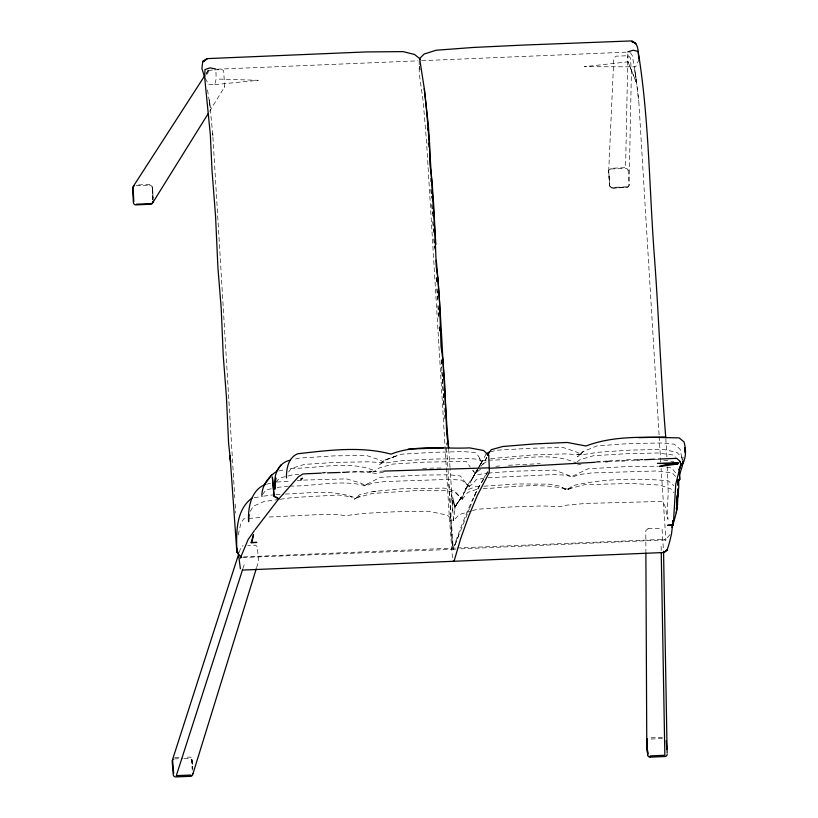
<?xml version="1.0" encoding="UTF-8"?>
<svg xmlns="http://www.w3.org/2000/svg" width="818" height="818" viewBox="0 0 818 818"><rect width="100%" height="100%" fill="white"/><g stroke="black" fill="none" stroke-linecap="round" stroke-linejoin="round"><path stroke-width="0.61" stroke-dasharray="4.09 3.07" d="M608.694 171.167L613.817 58.078L616.066 56.166L628.51 55.726L630.463 58.006L631.394 72.332L629.083 184.96A2.434 2.372 18.6 0 1 626.803 187.445L612.201 188.109L610.433 187.465L609.615 185.768L608.694 171.167L609.635 185.492M608.766 171.576L608.684 171.443A2.434 2.372 18.6 0 1 610.964 168.958L610.985 168.283L625.576 167.67L627.866 55.716M419.184 60.788L419.225 73.6L423.182 101.422L426.567 142.117L449.235 515.872L452.487 558.367M609.645 185.195L608.694 170.768M682.754 460.738L682.958 456.965L682.969 460.299M454.839 509.42L455.023 506.843L451.403 498.581L455.012 506.833L461.209 497.334M462.477 497.405L462.201 499.307L455.677 492.917L446.209 490.575L418.264 490.473L372.456 493.438L355.472 498.029C333.233 489.031 308.212 493.366 284.746 494.062M209.623 111.289L224.694 86.718L223.641 70.767L222.097 69.632L214.377 69.867M289.858 486.076C315.022 486.362 341.423 479.133 366.055 485.912L371.75 483.274L384.705 481.567L449.736 479.348L461.689 480.156L469.481 486.24L470.708 481.546L477.487 469.031M238.191 534.88L240.952 522.978L243.733 518.847L247.414 518.52M206.433 74.09L207.925 70.399M206.627 73.293L206.923 72.045M462.487 497.405C464.573 489.317 469.256 481.976 474.307 475.381L486.904 473.131M205.267 78.456L208.846 84.643L214.745 84.632L216.156 78.998L215.901 70.297M192.005 759.237L192.823 769.053L192.005 759.237A2.464 2.27 8.7 0 0 189.377 757.09L184.52 757.284M256.617 567.62L258.529 561.199L257.384 546.935L255.605 545.177L247.793 545.422M239.204 552.395L241.003 546.915L243.161 545.606M242.905 568.643L244.459 563.796M629.042 185.594L626.793 187.496L612.212 188.058A2.464 2.403 18.6 0 1 609.615 185.768M242.813 557.508L453.376 549.307L458.642 535.442M224.449 87.454L224.684 86.81M480.892 466.25L484.634 462.201L486.628 457.242M455.145 544.379L469.44 508.602M485.319 460.698L486.638 457.374M469.767 507.804L473.53 498.438M475.831 492.804L473.919 497.487L476.71 490.82L483.796 478.949M639.236 59.305L635.658 66.841L584.359 66.698L628.04 61.82L636.026 81.81L628.04 61.82L627.784 53.119M477.323 470.125L486.168 453.959M476.321 470.943L470.718 481.536L472.968 477.293M486.168 474.174L487.6 471.526M484.021 477.916L485.636 475.115M250.318 511.322L253.294 506.219L263.999 501.536L279.03 499.44M486.26 474.808L487.62 472.538M476.782 489.307L467.814 492.416L462.201 499.307L460.554 498.459L455.023 506.823L452.804 497.681L455.023 506.823L465.79 490.422L475.227 486.792L478.959 486.536M478.704 467.375L482.702 460.718L487.385 460.207M479.869 465.432L482.702 460.718L478.08 468.07M455.8 505.544L460.554 498.459L461.72 498.653L454.419 490.892L444.031 488.09L401.832 488.765L373.059 491.506L359.695 494.655L354.214 499.236L360.032 496.178L355.472 498.029M477.845 469.266L472.978 477.293L477.692 469.706M483.489 478.847C470.514 500.504 461.925 524.573 453.182 548.132L446.239 442.814M477.814 469.481L475.36 473.377L472.559 470.35M152.567 199.52L152.281 187.148L152.731 199.387M191.463 760.699L191.79 759.922L192.496 768.521M206.821 74.377L209.561 70.113M136.156 185.706L149.53 185.154L149.98 184.459L136.606 185.011M460.902 498.193L455.023 506.843L453.499 520.79L447.354 515.125L428.591 511.26L394.235 511.823L363.202 513.407L344.859 515.759L339.255 514.645L320.257 514.512L267.322 517.099M303.631 480.094L346.474 478.867L360.063 482.855L365.237 485.146L380.114 477.375L420.074 475.115L449.082 474.788L460.309 475.964L462.426 478.448L467.927 486.127L463.377 493.816L467.753 485.176L465.616 489.409L467.927 486.127L469.491 486.229L472.201 484.256L476.424 479.542L483.448 478.469M207.516 71.401L208.365 70.491M262.547 494.532L266.003 489.921L272.241 488.54M288.601 471.996L291.249 468.489L304.306 464.419L336.801 462.334L369.092 461.822L386.086 462.927L402.732 460.636L435.012 459.031L469.338 458.642L478.377 459.246L481.843 461.689L477.824 455.278L475.166 452.538L463.264 451.597L433.121 452.334L400.391 454.287L384.194 460.391L378.908 465.074L382.425 462.763L384.93 462.845L379.808 459.972L366.556 455.514L334.521 455.851L299.572 458.08L293.601 459.43M276.055 482.221L279.439 478.039L293.928 474.593L298.877 474.236M670.024 534.573L665.412 539.89L460.677 548.868M482.937 464.389L487.446 460.473M480.544 469.225L475.36 473.377L473.101 470.626M577.099 461.914L579.901 459.726L593.602 455.708L625.473 453.755L657.754 452.988L672.815 454.982L675.433 457.231M363.857 485.912L367.66 483.806M208.437 70.44L213.201 69.919M385.932 459.788L397.487 455.595L384.194 460.391M471.26 511.025L459.072 514.634L453.499 520.79L450.104 468.888M472.477 510.667L477.354 509.225L511.71 506.925L542.538 505.933L561.076 506.741L566.588 505.166L585.678 503.448L662.018 501.403L664.737 505.309L667.979 519.318L667.191 510.412L668.204 492.957L667.304 464.235M577.559 464.941L580.964 464.143M490.749 458.612L532.722 454.961L564.941 453.878L581.895 454.767L598.551 452.252L630.821 450.074L663.418 449.45L676.956 452.405L681.609 457.313L682.171 459.644M266.545 484.225L271.106 483.182M278.846 470.964L284.776 469.634M277.22 487.446L288.59 486.148M490.422 451.7L497.671 450.166L530.994 448.254L563.091 447.507L576.169 451.843L581.895 454.767M648.081 528.725L645.821 530.616L645.872 551.639M383.519 472.068L376.433 473.54L371.975 472.855M254.286 497.702L262.588 496.321M263.785 496.117L274.674 494.696M280.277 499.266L292.793 497.518L338.775 494.992L352.088 497.058L350.441 496.577M488.55 460.084C517.119 460.544 548.98 450.882 575.995 462.835M214.745 84.632L258.263 80.297L216.156 78.998M373.059 491.506L375.902 491.25M483.121 488.755C511.066 487.139 539.962 482.518 567.498 489.195L584.338 484.747L630.402 483.438L659.431 485.043L670.842 488.806L673.756 492.671M248.641 518.418L262.281 517.385M495.79 466.291L499.594 465.984M508.459 465.278L540.207 463.653M322.384 472.487L326.096 472.211M276.934 482.047L290.911 481.025M297.271 480.565L302.363 480.186M488.131 473.049L514.021 471.199L554.451 470.105L571.935 476.526L587.989 468.806L627.866 466.495L657.856 466.209M422.599 468.295L442.916 467.968M595.964 461.771L607.406 460.994M608.684 460.902L620.136 460.125M448.755 484.42C451.025 505.872 449.736 528.224 453.376 549.307L455.81 549.144M483.949 486.209L517.6 483.939L548.755 484.174L560.483 486.281L566.751 490.371L572.109 487.334L567.498 489.195L562.518 487.732L566.751 490.371L572.263 485.79C603.48 478.438 636.271 478.101 668.132 480.749L673.838 485.728M275.932 494.614L283.488 494.144M290.707 468.295C318.744 468.786 349 459.614 375.718 471.188L373.836 471.761L378.785 468.121L392.609 464.092L424.174 462.15L466.301 461.403L470.166 467.006M488.131 477.743L553.162 474.542L566.281 475.166L572.293 477.313L578.377 474.665L591.516 472.937L656.936 470.943L672.324 472.978L675.566 476.413M596.588 462.221L604.154 461.822M607.938 461.628L620.545 460.974M624.328 460.779L635.668 460.186M640.709 459.921L643.234 459.798M322.599 473.06L325.043 472.947M217.353 69.203L417.916 60.839M421.72 60.685L629.942 52.004M610.964 168.958L625.555 168.344A2.464 2.403 18.6 0 1 628.152 170.635M626.813 186.801L612.242 187.414A2.464 2.403 18.6 0 1 609.645 185.124M648.071 528.725L659.891 528.234L662.079 529.358L663.551 551.71M243.692 556.874L455.718 548.029M456.986 547.978L663.93 539.348L665.924 540.494L661.097 468.417M174.807 757.693L179.663 757.488M662.386 737.366L649.032 737.918A2.464 2.27 8.7 0 0 648.408 738.02M174.418 758.91L182.925 758.552M184.142 758.501L188.999 758.306A2.464 2.27 8.7 0 1 191.627 760.454L192.271 770.525M662.406 738.562L649.042 739.124A2.464 2.27 8.7 0 0 648.408 739.227M345.124 472.313L367.722 471.608M372.742 471.444L384.041 471.096M345.799 471.914L358.11 471.72L370.718 472.753M626.496 459.685L638.889 459.573M640.126 459.563L642.6 459.542M654.993 459.419L657.467 459.399M577.15 454.225L581.117 454.665L579.563 454.552L583.346 451.495L596.905 445.912L629.512 443.55L661.322 442.998L674.349 444.215L680.106 449.215L682.273 459.828M666.598 467.334L671.598 467.978L675.832 473.09M663.695 460.125L673.664 461.608M469.481 486.24L466.117 483.735L467.927 486.127M479.45 458.428L481.843 461.689M630.463 52.781L632.273 55.552L635.463 73.467L638.797 101.299L659.093 435.268M453.397 549.307L452.569 547.784L450.667 516.669M207.537 89.949L210.277 107.567L209.357 99.418L212.977 136.882L212.68 133.109L234.766 497.702M636.087 78.712L638.797 101.299M448.693 449.246L450.023 467.661M427.262 127.506L427.425 130.011M427.211 128.048L427.374 130.512M628.173 169.96L629.083 184.96M659.165 436.536L660.709 462.047M428.233 142.547L428.397 145.072M428.131 143.119L428.438 148.16M430.248 178.191L430.472 181.841M430.933 189.49L431.475 198.406M431.853 204.786L432.548 216.259M432.855 221.361L433.55 232.833M433.939 239.204L434.532 249.112M436.25 277.506L436.628 283.795M436.935 288.815L437.61 299.899M437.978 306.004L438.642 317.047M439.235 326.955L439.665 334.01M441.239 360.002L441.904 371.004M441.976 372.231L444.787 418.704M235.155 504.072L235.696 512.998M665.832 438.612L666.905 456.894M431.055 189.387L431.515 196.995M431.965 204.612L432.497 213.488M433.029 222.363L433.56 231.167M434.01 238.713L434.542 247.517M436.352 277.691L436.577 281.464M437.037 289.01L437.64 299.081M438.019 305.39L438.622 315.482M439.307 326.842L439.685 333.151M441.28 359.644L441.74 367.21M442.037 372.251L444.01 405.053M451.536 492.763L452.63 511.403M153.263 201.116L152.547 186.739L153.222 201.177M661.138 546.424L661.22 551.516M149.53 185.154A2.434 2.372 18.6 0 1 152.097 187.445M583.346 451.495L577.488 456.792L583.346 451.495M635.422 74.264L634.635 69.315L636.384 81.616L635.422 74.264M420.063 69.837L419.685 66.432L420.084 69.837"/><path stroke-width="1.23" d="M436.28 260.308C441.996 322.701 443.376 385.575 448.601 448.019L446.72 433.683L444.839 385.513L442.937 360.104L441.025 346.28L439.583 302.456L438.049 279.459L436.27 266.596L434.174 211.995L432.006 180.87L429.869 163.764L429.634 144.449L428.387 125.747L424.276 88.497L419.634 58.559L414.532 54.448L403.069 51.616L365.769 51.943L206.934 58.63L203.283 61.749L207.138 58.773L202.752 61.248L201.903 68.518L204.674 77.424L210.349 134.919L212.005 170.236L215.563 216.33L217.925 267.772L221.228 308.662L223.242 355.636L226.443 397.057L228.59 443.244L230.594 461.72L230.022 455.565L236.872 552.344L241.617 557.559M678.664 479.583L678.756 487.262L676.425 509.266L677.488 494.808C678.388 505.984 675.699 516.823 671.854 527.252M204.674 77.424L205.001 69.55L210.093 67.843L215.87 69.049M237.067 548.571L236.872 552.344C236.341 533.694 235.359 510.544 251.913 498.101M673.296 525.023L667.785 525.258L673.296 525.023L675.74 484.317L680.862 463.755L679.707 460.923L676.701 458.366L658.265 459.062M682.682 461.996L682.335 465.984L679.553 474.573M286.464 477.947C286.3 468.806 288.192 457.722 297.65 453.775C328.325 450.319 360.758 445.953 390.994 454.123C415.851 444.389 443.479 449.164 469.552 447.875L483.612 450.524L488.694 455.34L489.246 466.894M249.05 514.553L248.59 521.71C247.793 508.029 250.983 489.788 265.41 484.491M676.65 506.823L677.57 494.921M677.549 495.084L677.069 501.24L678.194 488.765M672.774 524.011L673.071 520.667L671.527 533.786L669.533 542.201L667.243 549.808L663.909 552.518L242.394 570.085M677.457 496.792L678.204 488.612M678.47 480.217L677.979 485.289L678.654 479.409M275.38 483.06L274.766 489.379L275.738 477.845L275.165 484.91C273.488 474.317 278.938 462.579 290.022 460.248M261.852 495.452C261.924 485.606 268.437 476.638 276.474 471.505M672.836 522.876L673.071 520.667M682.969 461.413L682.549 464.512L682.774 463.039M676.322 512.825L677.601 503.827M678.102 479.747L677.611 482.231L678.337 479.358M251.832 542.579L253.529 534.655L251.136 542.631L256.658 542.395L251.136 542.631M193.12 773.266L256.238 568.837M192.567 774.217L192.905 773.429M172.608 759.401L238.427 554.819M242.517 569.849L176.31 775.638L190.891 775.035L190.482 776.313L175.89 776.926A2.464 2.27 8.7 0 1 173.263 774.779L172.158 761.261A2.434 2.239 8.7 0 1 173.222 759.268M680.883 465.278L678.991 469.89L679.789 467.947M487.508 455.186L491.219 449.685L502.886 446.485L534.757 443.908L567.263 442.466L585.995 445.994C615.33 434.839 648.204 437.395 679.104 437.875L684.032 441.904C686.169 449.573 686.476 458.704 681.476 465.36L683.654 461.26M489.215 468.285L595.33 462.282M153.007 202.322L208.273 113.457M133.334 186.351L204.766 75.655M281.034 464.91L276.781 471.045M254.378 530.688L248.202 539.389L240.277 558.234M255.083 529.706L277.854 500.013L298.396 476.812L303.008 473.949L321.372 473.111M272.087 474.42L263.785 485.555M152.69 201.913L152.854 201.77A2.464 2.403 18.6 0 1 150.543 204.265L135.952 204.868A2.434 2.372 18.6 0 1 133.385 202.588L132.628 188.252A2.464 2.403 18.6 0 1 134.316 185.87M453.152 561.301L454.317 560.371L460.698 538.541L468.704 516.168L477.385 495.289L489.184 472.63L489.409 467.824L384.041 471.096M486.168 453.959L489.205 451.955M676.537 481.332L679.758 479.614L679.472 472.068M627.743 51.882L633.316 50.195L638.142 51.493C649.022 118.273 649.195 186.197 654.165 253.539C658.858 314.756 660.709 376.219 665.76 437.395M605.412 461.761L607.938 461.628M621.803 460.902L624.328 460.779M636.925 460.125L639.451 459.992M644.492 459.726L654.584 459.205M136.381 204.214L150.952 203.6A2.464 2.403 18.6 0 0 153.222 201.729M647.692 754.994L646.752 740.955L647.692 754.994A2.434 2.239 8.7 0 0 650.29 757.151L664.881 756.538A2.464 2.27 8.7 0 0 667.161 754.186M665.699 436.996L638.878 437.661M408.07 449.102L443.448 447.783M327.548 472.865L340.104 472.467M342.609 472.395L345.124 472.313M368.969 471.567L371.484 471.485M632.089 41.626C639.799 43.385 637.345 53.681 639.236 59.305M274.122 496.526L272.374 477.191L274.122 496.526L279.02 498.97L275.83 496.884M631.946 41.626L635.934 43.712L632.069 40.9L522.825 45.102L473.377 47.454L436.137 50.235L424.133 54.049L419.634 58.559L420.115 59.397M487.957 454.747L488.694 455.34M680.044 461.741L680.862 463.755M646.844 741.711L646.752 741.476A2.464 2.27 8.7 0 1 647.355 739.85M240.38 568.745L238.171 552.119M676.905 501.219L677.478 504.624L676.823 500.309M424.256 88.497C430.207 140.318 431.781 192.394 435.922 244.398M172.567 759.983L173.682 773.491M666.281 740.627L666.823 749.268M679.758 479.614L679.369 472.518M133.078 187.557L133.835 201.893M663.551 551.71L667.14 752.918M661.251 552.794L664.85 755.27L650.269 755.883L650.29 757.141M645.883 552.917L646.752 740.402L647.672 753.726L646.752 740.27A2.464 2.27 8.7 0 1 647.355 738.654M192.731 773.961A2.434 2.239 8.7 0 1 190.482 776.313M677.938 490.156L677.754 492.538L677.938 490.156M678.419 463.09L677.682 464.021L659.196 466.505L668.899 464.051L677.202 462.691L678.419 463.09M302.394 478.315L301.034 479.726L300.881 478.837L302.394 478.315M667.243 549.808L663.909 552.518L667.243 549.808M677.202 462.691L657.447 463.366L677.682 464.021L677.202 462.691M685.249 450.912L684.881 447.589L685.382 453.141L685.249 450.912"/></g></svg>
